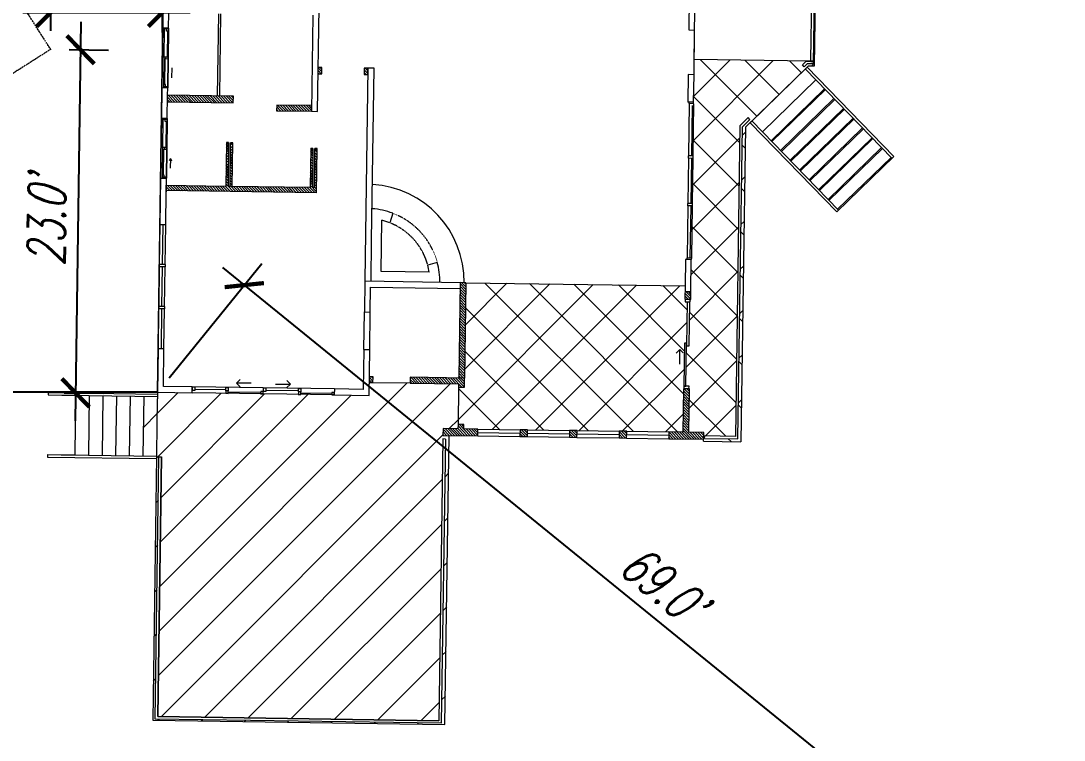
# Model space of a CAD drawing. Extents: x -13328 to 38686, y -130 to 7853.
# Drawn here: x -7984 to -7144, y 2929 to 3508 of the extents above; entities that cross this region are included whole.
import ezdxf

# ---------------------------------------------------------------- set-up
doc = ezdxf.new("R2010")
doc.units = 0
doc.header["$LTSCALE"] = 1.5
doc.header["$MEASUREMENT"] = 0
doc.linetypes.add('HIDDEN2', pattern=[0.1875, 0.125, -0.0625])
doc.linetypes.add('PHANTOM2', pattern=[1.25, 0.625, -0.125, 0.125, -0.125, 0.125, -0.125])
doc.layers.get('0').update_dxf_attribs({"color": 8})
doc.layers.get('DEFPOINTS').update_dxf_attribs({"color": 11})
for name, color, linetype in [('A-Deck-Edge', 2, 'Continuous'), ('A-Deck-Guardrail', 1, 'Continuous'), ('A-FLOR', 1, 'Continuous'), ('A-Stair', 1, 'Continuous'), ('A-WALL-ext-exs', 2, 'Continuous'), ('A-Wall-Int', 3, 'Continuous'), ('A-wall-int-exs', 41, 'Continuous'), ('A-Window', 74, 'Continuous'), ('A-Window-exs', 43, 'Continuous'), ('C-SS', 140, 'PHANTOM2'), ('Hatch-walls', 8, 'Continuous'), ('Layer1', 1, 'Continuous')]:
    doc.layers.add(name, color=color, linetype=linetype)
doc.layers.add('A-Wall-ext', color=6, linetype='Continuous', lineweight=18)
doc.styles.add('ROMANS', font='ROMANS.shx', dxfattribs={"width": 0.7, "oblique": 15})
doc.dimstyles.new('Dim240.0', dxfattribs={"dimscale": 240, "dimtxt": 0.125, "dimasz": 0.09375, "dimexe": 0.09375, "dimexo": 0.0625, "dimgap": 0.03125, "dimtad": 1, "dimdec": 1, "dimlfac": 0.083333, "dimzin": 0, "dimdsep": 46, "dimtxsty": 'ROMANS', "dimblk1": 'ARCHTICK', "dimblk2": 'ARCHTICK', "dimsah": 1, "dimcen": 0.09375, "dimdle": 0.09375, "dimclrd": 256, "dimclre": 256, "dimclrt": 3, "dimadec": 4, "dimazin": 0, "dimtfac": 1, "dimtdec": 1, "dimtmove": 0, "dimatfit": 3, "dimldrblk": 'ARCHTICK', "dimfxl": 1, "dimtolj": 1, "dimtzin": 0, "dimarcsym": 0})
pattern_1 = [(134.16842, (-7865.037, 3831.0003), (-1.075942, -1.0451548), [])]

# ---------------------------------------------------------------- blocks, each defined once
blk = doc.blocks.new('_ARCHTICK')
at = {"color": 0, "linetype": 'ByBlock', "const_width": 0.15}
blk.add_lwpolyline([(-0.5, -0.5), (0.5, 0.5)], dxfattribs=at)
blk = doc.blocks.new('*D137')
at = {"layer": 'DEFPOINTS', "color": 0, "transparency": 16777216}
for p in [(-7960.07, 3485.06), (-7964.08, 3208.96), (-7939.98, 3208.61)]:
    blk.add_point(p, dxfattribs=at)
at = {"layer": 'Layer1', "lineweight": -2, "transparency": 16777216}
for p, q in [((-7935.65, 3507.21), (-7940.31, 3186.11)), ((-7945.07, 3484.84), (-7913.48, 3484.38)), ((-7949.08, 3208.74), (-7917.49, 3208.28))]:
    blk.add_line(p, q, dxfattribs=at)
at = {"layer": 'Layer1', "lineweight": -2, "transparency": 16777216, "xscale": 22.5, "yscale": 22.5, "zscale": 22.5}
for p, rotation in [((-7935.98, 3484.71), 89.16842300854665), ((-7939.98, 3208.61), 269.1684230085467)]:
    blk.add_blockref('_ARCHTICK', p, dxfattribs=dict(at, rotation=rotation))
at = {"layer": 'Layer1', "color": 3, "lineweight": 9, "transparency": 16777216, "insert": (-7963.33, 3347.02), "char_height": 30, "attachment_point": 5, "rotation": 89.16842, "style": 'ROMANS'}
blk.add_mtext("\\A1;23.0'", dxfattribs=at)
blk = doc.blocks.new('*D138')
at = {"layer": 'DEFPOINTS', "color": 0, "transparency": 16777216}
for p in [(-7870.08, 3514.78), (-7960.07, 3485.06), (-7870.08, 3483.75)]:
    blk.add_point(p, dxfattribs=at)
at = {"layer": 'Layer1', "lineweight": -2, "transparency": 16777216}
for p, q in [((-7960.07, 3500.06), (-7960.07, 3537.28)), ((-7870.08, 3498.75), (-7870.08, 3537.28)), ((-7982.57, 3514.78), (-7847.58, 3514.78))]:
    blk.add_line(p, q, dxfattribs=at)
at = {"layer": 'Layer1', "lineweight": -2, "transparency": 16777216, "xscale": 22.5, "yscale": 22.5, "zscale": 22.5, "rotation": 180}
blk.add_blockref('_ARCHTICK', (-7960.07, 3514.78), dxfattribs=at)
at = {"layer": 'Layer1', "lineweight": -2, "transparency": 16777216, "xscale": 22.5, "yscale": 22.5, "zscale": 22.5}
blk.add_blockref('_ARCHTICK', (-7870.08, 3514.78), dxfattribs=at)
at = {"layer": 'Layer1', "color": 3, "lineweight": 9, "transparency": 16777216, "insert": (-7915.07, 3540.14), "char_height": 30, "attachment_point": 5, "style": 'ROMANS'}
blk.add_mtext("\\A1;7.5'", dxfattribs=at)
blk = doc.blocks.new('*D139')
at = {"layer": 'DEFPOINTS', "color": 0, "transparency": 16777216}
for p in [(-7874.06, 3209.06), (-7161.11, 2773.6), (-7231.11, 2687.34)]:
    blk.add_point(p, dxfattribs=at)
at = {"layer": 'Layer1', "lineweight": -2, "transparency": 16777216}
for p, q in [((-7864.61, 3220.71), (-7789.9, 3312.79)), ((-7821.54, 3309.49), (-7143.64, 2759.42)), ((-7221.65, 2698.99), (-7146.94, 2791.07))]:
    blk.add_line(p, q, dxfattribs=at)
at = {"layer": 'Layer1', "lineweight": -2, "transparency": 16777216, "xscale": 22.5, "yscale": 22.5, "zscale": 22.5}
for p, rotation in [((-7804.07, 3295.31), 140.9430207804882), ((-7161.11, 2773.6), 320.9430207804882)]:
    blk.add_blockref('_ARCHTICK', p, dxfattribs=dict(at, rotation=rotation))
at = {"layer": 'Layer1', "color": 3, "transparency": 16777216, "insert": (-7466.62, 3054.15), "char_height": 30, "attachment_point": 5, "rotation": 320.94302, "style": 'ROMANS'}
blk.add_mtext("\\A1;69.0'", dxfattribs=at)

msp = doc.modelspace()

# ---------------------------------------------------------------- hatches: boundary and pattern name
at = {"layer": 'A-WALL-ext-exs', "lineweight": 9}
h = msp.add_hatch(dxfattribs=at)
h.set_pattern_fill('ANSI37', color=256, scale=200)
h.paths.add_polyline_path([(-7400.4194, 3422.3082), (-7349.7741, 3471.5044), (-7344.9506, 3471.4344), (-7344.8926, 3475.434), (-7345.7421, 3475.4463), (-7345.7717, 3473.4053), (-7348.7705, 3473.49), (-7350.5462, 3473.5158), (-7353.0825, 3471.052), (-7354.4761, 3472.4866), (-7351.3465, 3475.5266), (-7441.6328, 3476.8117), (-7441.8095, 3464.6358), (-7442.1298, 3442.5716), (-7442.1479, 3441.3218), (-7442.7575, 3399.3262), (-7442.7865, 3397.3264), (-7443.3126, 3361.0802), (-7443.3416, 3359.0804), (-7443.9512, 3317.0848), (-7443.9693, 3315.835), (-7444.3468, 3289.8294), (-7444.4337, 3283.8384), (-7444.8087, 3283.8438), (-7444.8377, 3281.844), (-7445.2439, 3281.8499), (-7445.7577, 3246.4552), (-7447.8075, 3246.485), (-7448.2797, 3213.9493), (-7445.8237, 3213.9137), (-7445.8536, 3211.8514), (-7445.4787, 3211.8459), (-7445.9847, 3176.9811), (-7433.986, 3176.807), (-7434.0658, 3171.3075), (-7434.0895, 3169.6762), (-7404.0927, 3169.2408)])
h.paths.add_polyline_path([(-7404.8259, 3423.6043), (-7398.1135, 3430.1247), (-7396.72, 3428.6901), (-7402.8376, 3422.7475), (-7406.52, 3171.5376), (-7433.2252, 3171.9267), (-7433.1961, 3173.9264), (-7408.4551, 3173.5659)], flags=16)
h = msp.add_hatch(dxfattribs=at)
h.set_pattern_fill('ANSI37', color=256, scale=200)
h.paths.add_polyline_path([(-7449.5283, 3248.5101), (-7447.7784, 3248.4847), (-7447.2937, 3281.8797), (-7448.8373, 3281.9021), (-7448.8083, 3283.9018), (-7449.1832, 3283.9073), (-7449.0265, 3294.7045), (-7625.5086, 3297.2177), (-7626.6225, 3220.4758), (-7626.7277, 3213.2266), (-7631.4772, 3213.2955), (-7631.9126, 3183.2987), (-7627.1631, 3183.2298), (-7627.2157, 3179.6116), (-7615.9814, 3179.4486), (-7581.985, 3178.9551), (-7575.9856, 3178.8681), (-7541.9892, 3178.3746), (-7535.9898, 3178.2875), (-7501.9934, 3177.7941), (-7495.994, 3177.707), (-7461.9976, 3177.2135), (-7450.7342, 3177.0501), (-7450.2273, 3211.9774), (-7450.0533, 3211.9748), (-7450.0242, 3213.9746), (-7450.0233, 3214.0379), (-7450.0286, 3214.038)])
h = msp.add_hatch(dxfattribs=at)
h.set_pattern_fill('ANSI31', color=256, scale=200)
h.paths.add_polyline_path([(-7642.4263, 2941.6679), (-7639.0499, 3174.2828), (-7644.0437, 3174.3553), (-7643.9639, 3179.8547), (-7631.9652, 3179.6806), (-7631.9126, 3183.2987), (-7631.4778, 3213.2572), (-7631.441, 3215.7953), (-7670.4368, 3216.3613), (-7700.4301, 3217.0467), (-7700.4337, 3216.7967), (-7703.4334, 3216.8402), (-7703.5822, 3206.5834), (-7731.5793, 3206.9898), (-7731.6948, 3206.9893), (-7731.6954, 3206.9511), (-7733.6952, 3206.9801), (-7758.5769, 3207.3502), (-7758.577, 3207.3413), (-7760.5768, 3207.3703), (-7788.9244, 3207.7951), (-7788.9246, 3207.7818), (-7790.9244, 3207.8108), (-7817.0706, 3208.2094), (-7817.0709, 3208.1903), (-7819.0707, 3208.2193), (-7846.0672, 3208.6516), (-7874.0643, 3209.0579), (-7874.1138, 3205.6491), (-7874.0492, 3203.6479), (-7874.0202, 3205.6477), (-7885.0191, 3205.8073), (-7885.7157, 3157.8124), (-7874.8104, 3157.6541), (-7877.8958, 2945.0857)])
h.paths.add_polyline_path([(-7644.0854, 3171.463), (-7642.0915, 3171.434), (-7645.4114, 2942.7114), (-7875.8815, 2946.0566), (-7872.8186, 3157.0755), (-7870.8188, 3157.0465), (-7873.8527, 2948.0274), (-7647.3822, 2944.7405)], flags=16)
h.paths.add_polyline_path([(-7874.7169, 3157.6528), (-7874.6878, 3159.6525), (-7874.1428, 3203.6493), (-7874.7814, 3159.6539)], flags=16)
at = {"layer": 'Hatch-walls', "lineweight": 9}
h = msp.add_hatch(dxfattribs=at)
h.set_pattern_fill('ANSI31', color=256, scale=12, angle=89.168423)
h.set_pattern_definition(pattern_1)
h.paths.add_polyline_path([(-7744.5068, 3470.463), (-7744.5794, 3465.4636), (-7741.5797, 3465.42), (-7741.5071, 3470.4195)])
h = msp.add_hatch(dxfattribs=at)
h.set_pattern_fill('ANSI31', color=256, scale=12, angle=89.168423)
h.set_pattern_definition(pattern_1)
h.paths.add_polyline_path([(-7707.5833, 3464.9266), (-7704.5836, 3464.883), (-7704.511, 3469.8825), (-7707.5107, 3469.9261)])
h = msp.add_hatch(dxfattribs=at)
h.set_pattern_fill('ANSI31', color=256, scale=12, angle=89.168423)
h.set_pattern_definition(pattern_1)
h.paths.add_polyline_path([(-7865.8424, 3448.2217), (-7865.9222, 3442.7223), (-7824.9178, 3442.1271), (-7812.9278, 3441.953), (-7812.8879, 3444.7028), (-7812.848, 3447.4525)])
h = msp.add_hatch(dxfattribs=at)
h.set_pattern_fill('ANSI31', color=256, scale=12, angle=89.168423)
h.set_pattern_definition([(134.16842, (-7865.5482, 3795.7741), (-1.075942, -1.045155), [])])
h.paths.add_polyline_path([(-7777.9502, 3440.1554), (-7778.0155, 3435.6559), (-7750.0184, 3435.2495), (-7749.9531, 3439.7491), (-7755.4526, 3439.8289), (-7755.4922, 3437.0953), (-7771.4906, 3437.3275), (-7771.4509, 3440.0611)])
h.paths.add_polyline_path([(-7771.4509, 3440.0611), (-7771.4906, 3437.3275), (-7755.4922, 3437.0953), (-7755.4526, 3439.8289)], flags=17)
h = msp.add_hatch(dxfattribs=at)
h.set_pattern_fill('ANSI31', color=256, scale=12, angle=89.168423)
h.set_pattern_definition(pattern_1)
h.paths.add_polyline_path([(-7866.8983, 3375.4715), (-7866.9564, 3371.4719), (-7745.9691, 3369.7158), (-7745.4544, 3405.1801), (-7747.1417, 3405.2046), (-7747.5916, 3374.2079), (-7749.2164, 3374.2315), (-7748.7665, 3405.2282), (-7750.4538, 3405.2527), (-7750.9106, 3373.7879), (-7813.9039, 3374.7023), (-7813.3928, 3409.9166), (-7815.0801, 3409.9411), (-7815.5898, 3374.8227), (-7817.2147, 3374.8463), (-7816.7049, 3409.9647), (-7818.3923, 3409.9892), (-7818.9034, 3374.7748)])
h = msp.add_hatch(dxfattribs=at)
h.set_pattern_fill('ANSI31', color=256, scale=12, angle=89.168423)
h.set_pattern_definition([(134.16842, (-7933.2008, 3820.2065), (-1.075942, -1.045155), [])])
h.paths.add_polyline_path([(-7816.7049, 3409.9647), (-7818.3923, 3409.9892), (-7818.4146, 3408.4517), (-7816.7273, 3408.4272)])
h.paths.add_polyline_path([(-7813.3928, 3409.9166), (-7815.0801, 3409.9411), (-7815.1024, 3408.4036), (-7813.4151, 3408.3791)])
h = msp.add_hatch(dxfattribs=at)
h.set_pattern_fill('ANSI31', color=256, scale=12, angle=89.168423)
h.set_pattern_definition([(134.16842, (-7865.2624, 3815.47), (-1.075942, -1.045155), [])])
h.paths.add_polyline_path([(-7748.7665, 3405.2282), (-7750.4538, 3405.2527), (-7750.4762, 3403.7152), (-7748.7888, 3403.6907)])
h.paths.add_polyline_path([(-7745.4544, 3405.1801), (-7747.1417, 3405.2046), (-7747.164, 3403.6671), (-7745.4767, 3403.6426)])
h = msp.add_hatch(dxfattribs=at)
h.set_pattern_fill('ANSI31', color=256, scale=12, angle=89.168423)
h.set_pattern_definition(pattern_1)
h.paths.add_polyline_path([(-7630.2581, 3297.2867), (-7631.372, 3220.5448), (-7626.6225, 3220.4758), (-7625.5086, 3297.2177)])
h = msp.add_hatch(dxfattribs=at)
h.set_pattern_fill('ANSI31', color=256, scale=12, angle=89.168423)
h.set_pattern_definition(pattern_1)
h.paths.add_polyline_path([(-7444.4337, 3283.8384), (-7444.3468, 3289.8294), (-7449.0963, 3289.8983), (-7449.1832, 3283.9073)])
h = msp.add_hatch(dxfattribs=at)
h.set_pattern_fill('ANSI31', color=256, scale=12, angle=89.168423)
h.set_pattern_definition(pattern_1)
h.paths.add_polyline_path([(-7703.3644, 3221.5897), (-7703.4334, 3216.8402), (-7700.4337, 3216.7967), (-7700.3647, 3221.5462)])
h = msp.add_hatch(dxfattribs=at)
h.set_pattern_fill('ANSI31', color=256, scale=12, angle=89.168423)
h.set_pattern_definition(pattern_1)
h.paths.add_polyline_path([(-7670.3679, 3221.1108), (-7670.4368, 3216.3613), (-7631.441, 3215.7953), (-7631.4772, 3213.2955), (-7626.7277, 3213.2266), (-7626.6225, 3220.4758)])
h = msp.add_hatch(dxfattribs=at)
h.set_pattern_fill('ANSI31', color=256, scale=12, angle=89.168423)
h.set_pattern_definition(pattern_1)
h.paths.add_polyline_path([(-7461.9976, 3177.2135), (-7462.0774, 3171.7141), (-7434.0658, 3171.3075), (-7433.986, 3176.807), (-7445.9847, 3176.9811), (-7445.4787, 3211.8459), (-7450.2282, 3211.9149), (-7450.7342, 3177.0501)])
h = msp.add_hatch(dxfattribs=at)
h.set_pattern_fill('ANSI31', color=256, scale=12, angle=89.168423)
h.set_pattern_definition(pattern_1)
h.paths.add_polyline_path([(-7643.9639, 3179.8547), (-7644.0437, 3174.3553), (-7616.0612, 3173.9492), (-7615.9814, 3179.4486), (-7627.2157, 3179.6116), (-7627.1631, 3183.2298), (-7631.9126, 3183.2987), (-7631.9652, 3179.6806)])
h = msp.add_hatch(dxfattribs=at)
h.set_pattern_fill('ANSI31', color=256, scale=12, angle=89.168423)
h.set_pattern_definition(pattern_1)
h.paths.add_polyline_path([(-7581.985, 3178.9551), (-7582.0648, 3173.4557), (-7576.0654, 3173.3686), (-7575.9856, 3178.8681)])
h = msp.add_hatch(dxfattribs=at)
h.set_pattern_fill('ANSI31', color=256, scale=12, angle=89.168423)
h.set_pattern_definition(pattern_1)
h.paths.add_polyline_path([(-7541.9892, 3178.3746), (-7542.069, 3172.8752), (-7536.0696, 3172.7881), (-7535.9898, 3178.2875)])
h = msp.add_hatch(dxfattribs=at)
h.set_pattern_fill('ANSI31', color=256, scale=12, angle=89.168423)
h.set_pattern_definition(pattern_1)
h.paths.add_polyline_path([(-7501.9934, 3177.7941), (-7502.0732, 3172.2947), (-7496.0738, 3172.2076), (-7495.994, 3177.707)])

# ---------------------------------------------------------------- linework, layer by layer
at = {"layer": 'A-Deck-Edge', "lineweight": 9}
for p, q in [((-7343.9141, 3542.8483), (-7344.9506, 3471.4344)), ((-7349.7741, 3471.5044), (-7400.4194, 3422.3082)), ((-7344.9506, 3471.4344), (-7349.7741, 3471.5044)), ((-7400.4194, 3422.3082), (-7404.0927, 3169.2408)), ((-7874.1428, 3203.6493), (-7874.7814, 3159.6539)), ((-7874.0643, 3209.0579), (-7874.1138, 3205.6491)), ((-7874.0643, 3209.0579), (-7874.0643, 3209.0579)), ((-7642.4263, 2941.6679), (-7639.0499, 3174.2828)), ((-7434.0895, 3169.6762), (-7434.0658, 3171.3075)), ((-7434.0895, 3169.6762), (-7404.0927, 3169.2408)), ((-7874.8104, 3157.6541), (-7877.8958, 2945.0857)), ((-7877.8958, 2945.0857), (-7642.4263, 2941.6679))]:
    msp.add_line(p, q, dxfattribs=at)
at = {"layer": 'A-Deck-Guardrail', "lineweight": 9}
for p, q in [((-7347.7297, 3476.3196), (-7346.7898, 3541.0733)), ((-7344.79, 3541.0443), (-7345.7717, 3473.4053)), ((-7354.4761, 3472.4866), (-7351.3455, 3475.5276)), ((-7353.0825, 3471.052), (-7354.4761, 3472.4866)), ((-7350.5462, 3473.5158), (-7353.0825, 3471.052)), ((-7351.3455, 3475.5276), (-7347.7511, 3475.4755)), ((-7348.7705, 3473.49), (-7350.5462, 3473.5158)), ((-7345.7717, 3473.4053), (-7348.7705, 3473.49)), ((-7347.7511, 3475.4755), (-7347.7297, 3476.3196)), ((-7282.3613, 3397.4068), (-7352.1226, 3469.2231)), ((-7280.9268, 3398.8004), (-7350.688, 3470.6166)), ((-7386.7148, 3418.7226), (-7343.6771, 3460.5287)), ((-7379.7471, 3411.5496), (-7336.7094, 3453.3558)), ((-7379.0503, 3410.8323), (-7336.0126, 3452.6385)), ((-7372.0826, 3403.6594), (-7329.0449, 3445.4656)), ((-7371.3858, 3402.9421), (-7328.3482, 3444.7483)), ((-7364.4181, 3395.7691), (-7321.3805, 3437.5753)), ((-7398.1135, 3430.1247), (-7404.8259, 3423.6043)), ((-7396.72, 3428.6901), (-7398.1135, 3430.1247)), ((-7363.7214, 3395.0518), (-7320.6837, 3436.858)), ((-7356.7537, 3387.8789), (-7313.716, 3429.6851)), ((-7404.8259, 3423.6043), (-7408.4551, 3173.5659)), ((-7406.52, 3171.5376), (-7402.8376, 3422.7475)), ((-7402.8376, 3422.7475), (-7396.72, 3428.6901)), ((-7326.8336, 3354.2071), (-7396.5949, 3426.0233)), ((-7325.399, 3355.6006), (-7395.1603, 3427.4169)), ((-7356.0569, 3387.1616), (-7313.0192, 3428.9678)), ((-7349.0892, 3379.9886), (-7306.0515, 3421.7948)), ((-7348.3924, 3379.2713), (-7305.3547, 3421.0775)), ((-7341.4247, 3372.0984), (-7298.387, 3413.9046)), ((-7340.728, 3371.3811), (-7297.6903, 3413.1873)), ((-7333.7603, 3364.2082), (-7290.7226, 3406.0143)), ((-7333.0635, 3363.4909), (-7290.0258, 3405.2971)), ((-7326.8336, 3354.2071), (-7280.9268, 3398.8004)), ((-7326.0958, 3356.3179), (-7283.0581, 3398.1241)), ((-7495.994, 3177.707), (-7461.9976, 3177.2135)), ((-7644.0854, 3171.463), (-7647.3822, 2944.7402)), ((-7642.0915, 3171.434), (-7645.4114, 2942.7114)), ((-7642.0915, 3171.434), (-7644.0854, 3171.463)), ((-7496.0738, 3172.2076), (-7462.0774, 3171.7141)), ((-7433.2252, 3171.9267), (-7433.1961, 3173.9279)), ((-7433.2252, 3171.9267), (-7406.52, 3171.5376)), ((-7408.4552, 3173.5659), (-7433.1961, 3173.9264)), ((-7875.8815, 2946.0566), (-7872.8186, 3157.0755)), ((-7875.8815, 2946.0566), (-7872.8186, 3157.0755)), ((-7870.8188, 3157.0465), (-7873.8527, 2948.0274)), ((-7873.8527, 2948.0274), (-7870.8188, 3157.0465)), ((-7872.8186, 3157.0755), (-7870.8188, 3157.0465)), ((-7645.4114, 2942.7114), (-7875.8815, 2946.0566)), ((-7645.4114, 2942.7114), (-7875.8815, 2946.0566)), ((-7873.8527, 2948.0274), (-7647.3822, 2944.7405)), ((-7647.3822, 2944.7405), (-7873.8527, 2948.0274))]:
    msp.add_line(p, q, dxfattribs=at)
at = {"layer": 'A-Deck-Guardrail', "color": 10, "lineweight": 9}
msp.add_line((-7872.8186, 3157.0755), (-7870.8188, 3157.0465), dxfattribs=at)
at = {"layer": 'A-FLOR', "lineweight": 9}
for p, q in [((-7441.7224, 3470.6352), (-7441.287, 3500.632)), ((-7872.1079, 3343.8465), (-7872.576, 3311.5937)), ((-7867.8265, 3311.5248), (-7867.3584, 3343.7775)), ((-7872.5977, 3310.1), (-7873.0666, 3277.7945)), ((-7868.3171, 3277.7256), (-7867.8482, 3310.0311)), ((-7873.0883, 3276.3008), (-7873.5527, 3244.3042)), ((-7868.8032, 3244.2353), (-7868.3388, 3276.2319)), ((-7731.5104, 3211.7393), (-7845.9983, 3213.4011)), ((-7700.4301, 3217.0467), (-7670.4332, 3216.6113)), ((-7631.4778, 3213.2572), (-7631.9132, 3183.2603)), ((-7731.5793, 3206.9898), (-7846.0672, 3208.6516)), ((-7615.9814, 3179.4486), (-7581.985, 3178.9551)), ((-7575.9856, 3178.8681), (-7541.9892, 3178.3746)), ((-7535.9898, 3178.2875), (-7501.9934, 3177.7941)), ((-7616.0612, 3173.9492), (-7582.0648, 3173.4557)), ((-7576.0654, 3173.3686), (-7542.069, 3172.8752)), ((-7536.0696, 3172.7881), (-7502.0732, 3172.2947))]:
    msp.add_line(p, q, dxfattribs=at)
at = {"layer": 'A-Stair', "lineweight": 9, "ltscale": 0.33}
msp.add_line((-7396.5949, 3426.0233), (-7350.688, 3470.6166), dxfattribs=at)
at = {"layer": 'A-Stair', "lineweight": 9}
for p, q in [((-7961.9819, 3208.9247), (-7962.0109, 3206.9249)), ((-7962.0109, 3206.9249), (-7951.0121, 3206.7652)), ((-7961.9819, 3208.9247), (-7874.0847, 3207.6488)), ((-7951.0121, 3206.7652), (-7940.0133, 3206.6056)), ((-7940.0133, 3206.6056), (-7940.7099, 3158.6106)), ((-7940.0133, 3206.6056), (-7929.0144, 3206.4459)), ((-7929.0144, 3206.4459), (-7929.7111, 3158.451)), ((-7929.0144, 3206.4459), (-7874.1138, 3205.6491)), ((-7918.0156, 3206.2863), (-7918.7122, 3158.2913)), ((-7907.0167, 3206.1266), (-7907.7134, 3158.1317)), ((-7896.0179, 3205.967), (-7896.7145, 3157.972)), ((-7885.0191, 3205.8073), (-7885.7157, 3157.8124)), ((-7874.0202, 3205.6477), (-7874.0492, 3203.6479)), ((-7874.0202, 3205.6477), (-7874.0492, 3203.6479)), ((-7962.7076, 3158.9299), (-7962.7366, 3156.9301)), ((-7962.7366, 3156.9301), (-7874.8394, 3155.6543)), ((-7962.7076, 3158.9299), (-7951.7087, 3158.7703)), ((-7951.7087, 3158.7703), (-7940.7099, 3158.6106)), ((-7940.7099, 3158.6106), (-7929.7111, 3158.451)), ((-7929.7111, 3158.451), (-7874.8104, 3157.6541)), ((-7874.6878, 3159.6525), (-7874.7169, 3157.6528)), ((-7874.6878, 3159.6525), (-7874.7169, 3157.6528))]:
    msp.add_line(p, q, dxfattribs=at)
at = {"layer": 'A-Wall-ext', "lineweight": 9}
for p, q in [((-7865.0593, 3502.1726), (-7869.8088, 3502.2415)), ((-7870.5054, 3454.2465), (-7865.7559, 3454.1776)), ((-7866.1161, 3429.3618), (-7870.8656, 3429.4308)), ((-7871.5623, 3381.4358), (-7866.8128, 3381.3669)), ((-7867.3584, 3343.7775), (-7872.1079, 3343.8465)), ((-7449.0265, 3294.7045), (-7449.1832, 3283.9073)), ((-7444.4337, 3283.8384), (-7444.3468, 3289.8294)), ((-7449.1832, 3283.9073), (-7444.4337, 3283.8384)), ((-7873.5527, 3244.3042), (-7868.8032, 3244.2353)), ((-7703.3644, 3221.5897), (-7703.4334, 3216.8402)), ((-7700.3647, 3221.5462), (-7703.3644, 3221.5897)), ((-7700.4337, 3216.7967), (-7700.3647, 3221.5462)), ((-7670.3679, 3221.1108), (-7670.4368, 3216.3613)), ((-7626.6225, 3220.4758), (-7670.3679, 3221.1108)), ((-7626.7277, 3213.2266), (-7626.6225, 3220.4758)), ((-7846.0672, 3208.6516), (-7845.9983, 3213.4011)), ((-7731.5104, 3211.7393), (-7731.5793, 3206.9898)), ((-7703.4334, 3216.8402), (-7700.4337, 3216.7967)), ((-7670.4368, 3216.3613), (-7631.441, 3215.7953)), ((-7631.441, 3215.7953), (-7631.4772, 3213.2955)), ((-7631.4772, 3213.2955), (-7626.7277, 3213.2266)), ((-7450.2282, 3211.9149), (-7450.7342, 3177.0501)), ((-7445.4787, 3211.8459), (-7450.2282, 3211.9149)), ((-7445.9847, 3176.9811), (-7445.4787, 3211.8459)), ((-7643.9639, 3179.8547), (-7644.0437, 3174.3553)), ((-7631.9652, 3179.6806), (-7643.9639, 3179.8547)), ((-7631.9126, 3183.2987), (-7631.9652, 3179.6806)), ((-7627.1631, 3183.2298), (-7631.9126, 3183.2987)), ((-7627.2157, 3179.6116), (-7627.1631, 3183.2298)), ((-7615.9814, 3179.4486), (-7627.2157, 3179.6116)), ((-7616.0612, 3173.9492), (-7615.9814, 3179.4486)), ((-7461.9976, 3177.2135), (-7462.0774, 3171.7141)), ((-7450.7342, 3177.0501), (-7461.9976, 3177.2135)), ((-7433.986, 3176.807), (-7445.9847, 3176.9811)), ((-7644.0437, 3174.3553), (-7616.0612, 3173.9492)), ((-7462.0774, 3171.7141), (-7434.0658, 3171.3075)), ((-7434.0658, 3171.3075), (-7433.986, 3176.807))]:
    msp.add_line(p, q, dxfattribs=at)
for points in [[(-7576.0654, 3173.3686), (-7575.9856, 3178.8681), (-7581.985, 3178.9551), (-7582.0648, 3173.4557)], [(-7536.0696, 3172.7881), (-7535.9898, 3178.2875), (-7541.9892, 3178.3746), (-7542.069, 3172.8752)], [(-7496.0738, 3172.2076), (-7495.994, 3177.707), (-7501.9934, 3177.7941), (-7502.0732, 3172.2947)]]:
    msp.add_lwpolyline(points, close=True, dxfattribs=at)
at = {"layer": 'A-WALL-ext-exs', "lineweight": 9}
for p, q in [((-7444.7829, 3587.0669), (-7446.0365, 3500.701)), ((-7868.938, 3562.2352), (-7869.8088, 3502.2415)), ((-7865.0593, 3502.1726), (-7864.1885, 3562.1662)), ((-7441.287, 3500.632), (-7440.6539, 3544.2524)), ((-7446.0365, 3500.701), (-7441.287, 3500.632)), ((-7347.7511, 3475.4755), (-7441.6328, 3476.8117)), ((-7446.559, 3464.7048), (-7446.8793, 3442.6406)), ((-7441.8095, 3464.6358), (-7446.559, 3464.7048)), ((-7442.1298, 3442.5716), (-7441.8095, 3464.6358)), ((-7870.5054, 3454.2465), (-7870.8656, 3429.4308)), ((-7866.1161, 3429.3618), (-7865.8424, 3448.2217)), ((-7865.8424, 3448.2217), (-7865.7559, 3454.1776)), ((-7442.1298, 3442.5716), (-7446.8793, 3442.6406)), ((-7871.5623, 3381.4358), (-7872.1079, 3343.8465)), ((-7866.9709, 3370.472), (-7866.8128, 3381.3669)), ((-7867.3584, 3343.7775), (-7866.9709, 3370.472)), ((-7448.7188, 3315.9039), (-7449.0265, 3294.7045)), ((-7443.9693, 3315.835), (-7448.7188, 3315.9039)), ((-7444.3468, 3289.8294), (-7443.9693, 3315.835)), ((-7706.9928, 3298.9005), (-7707.3581, 3273.7325)), ((-7629.5609, 3297.2766), (-7707, 3298.4006)), ((-7625.5086, 3297.2177), (-7449.0265, 3294.7045)), ((-7702.6086, 3273.6636), (-7702.3195, 3293.5821)), ((-7702.3195, 3293.5821), (-7630.3271, 3292.5372)), ((-7444.3468, 3289.8294), (-7449.0963, 3289.8983)), ((-7707.7955, 3243.5998), (-7707.3581, 3273.7325)), ((-7707.3581, 3273.7325), (-7702.6086, 3273.6636)), ((-7703.046, 3243.5309), (-7702.6086, 3273.6636)), ((-7873.5527, 3244.3042), (-7874.0643, 3209.0579)), ((-7869.2459, 3213.7385), (-7868.8032, 3244.2353)), ((-7707.7955, 3243.5998), (-7708.2628, 3211.4019)), ((-7707.7955, 3243.5998), (-7703.046, 3243.5309)), ((-7703.5822, 3206.5834), (-7703.046, 3243.5309)), ((-7845.9983, 3213.4011), (-7869.2459, 3213.7385)), ((-7708.2628, 3211.4019), (-7731.5104, 3211.7393)), ((-7874.0643, 3209.0579), (-7846.0672, 3208.6516)), ((-7731.5793, 3206.9898), (-7703.5822, 3206.5834))]:
    msp.add_line(p, q, dxfattribs=at)
at = {"layer": 'A-WALL-ext-exs', "color": 30, "lineweight": 9}
msp.add_line((-7441.8095, 3464.6358), (-7441.287, 3500.632), dxfattribs=at)
at = {"layer": 'A-Wall-Int', "lineweight": 9}
for p, q in [((-7744.5794, 3465.4636), (-7741.5797, 3465.42)), ((-7741.5071, 3470.4195), (-7744.5068, 3470.463)), ((-7741.5797, 3465.42), (-7741.5071, 3470.4195)), ((-7707.5107, 3469.9261), (-7707.5833, 3464.9266)), ((-7707.5833, 3464.9266), (-7704.5836, 3464.883)), ((-7699.5115, 3469.8099), (-7707.5107, 3469.9261)), ((-7704.5836, 3464.883), (-7704.511, 3469.8825)), ((-7865.9222, 3442.7223), (-7865.8424, 3448.2217)), ((-7812.848, 3447.4525), (-7865.8424, 3448.2217)), ((-7812.9278, 3441.953), (-7812.848, 3447.4525)), ((-7865.9222, 3442.7223), (-7812.9278, 3441.953)), ((-7777.9502, 3440.1554), (-7778.0155, 3435.6559)), ((-7749.9531, 3439.7491), (-7777.9502, 3440.1554)), ((-7778.0155, 3435.6559), (-7750.0184, 3435.2495)), ((-7750.0184, 3435.2495), (-7745.019, 3435.177)), ((-7818.3923, 3409.9892), (-7818.9034, 3374.7748)), ((-7816.7049, 3409.9647), (-7818.3923, 3409.9892)), ((-7818.3923, 3409.9892), (-7816.7049, 3409.9647)), ((-7816.7049, 3409.9647), (-7817.2147, 3374.8463)), ((-7815.5898, 3374.8227), (-7815.0801, 3409.9411)), ((-7813.3928, 3409.9166), (-7815.0801, 3409.9411)), ((-7813.9039, 3374.7023), (-7813.3928, 3409.9166)), ((-7750.4538, 3405.2527), (-7750.9106, 3373.7879)), ((-7748.7665, 3405.2282), (-7750.4538, 3405.2527)), ((-7750.4538, 3405.2527), (-7748.7665, 3405.2282)), ((-7748.7665, 3405.2282), (-7749.2164, 3374.2315)), ((-7747.5916, 3374.2079), (-7747.1417, 3405.2046)), ((-7745.4544, 3405.1801), (-7747.1417, 3405.2046)), ((-7745.9691, 3369.7158), (-7745.4544, 3405.1801)), ((-7866.8983, 3375.4715), (-7866.9709, 3370.472)), ((-7745.9691, 3369.7158), (-7866.9564, 3371.4719)), ((-7818.9034, 3374.7748), (-7866.8983, 3375.4715)), ((-7817.2147, 3374.8463), (-7815.5898, 3374.8227)), ((-7750.9106, 3373.7879), (-7813.9039, 3374.7023)), ((-7749.2164, 3374.2315), (-7747.5916, 3374.2079)), ((-7630.2581, 3297.2867), (-7631.372, 3220.5448)), ((-7625.5086, 3297.2177), (-7630.2581, 3297.2867)), ((-7625.5086, 3297.2177), (-7626.6225, 3220.4758))]:
    msp.add_line(p, q, dxfattribs=at)
at = {"layer": 'A-wall-int-exs', "lineweight": 9}
for p, q in [((-7745.019, 3435.177), (-7743.8054, 3518.7874)), ((-7748.8967, 3512.5312), (-7750.0184, 3435.2495)), ((-7704.511, 3469.8825), (-7706.9928, 3298.9005)), ((-7701.5189, 3331.5154), (-7699.5115, 3469.8099)), ((-7693.8853, 3306.2111), (-7693.2861, 3347.493)), ((-7684.444, 3353.1042), (-7686.8898, 3345.4735)), ((-7702.0006, 3298.328), (-7701.5189, 3331.5154)), ((-7648.5906, 3313.6178), (-7656.2823, 3311.4159)), ((-7655.0695, 3305.6477), (-7693.8853, 3306.2111))]:
    msp.add_line(p, q, dxfattribs=at)
for radius, start, end in [(78.3658, 359.3830253, 86.7072153), (58.8658, 69.1770295, 85.8911317), (50.8658, 68.6965191, 76.2574881), (50.8658, 8.5522248, 15.1953877), (58.8658, 359.3830253, 15.3013367)]:
    msp.add_arc((-7705.3697, 3298.0834), radius, start, end, dxfattribs=at)
at = {"layer": 'A-wall-int-exs', "linetype": 'HIDDEN2', "lineweight": 9}
for radius, start, end in [(50.8658, 16.112094, 68.0405569), (58.8658, 15.8794294, 68.748357)]:
    msp.add_arc((-7705.3697, 3298.0834), radius, start, end, dxfattribs=at)
at = {"layer": 'A-Window', "lineweight": 9}
for p, q in [((-7869.8088, 3502.2415), (-7870.5054, 3454.2465)), ((-7868.5698, 3501.4734), (-7868.8945, 3479.1008)), ((-7868.5589, 3502.2233), (-7868.5698, 3501.4734)), ((-7865.0702, 3501.4226), (-7868.5698, 3501.4734)), ((-7866.8454, 3499.6982), (-7866.82, 3501.448)), ((-7865.0956, 3499.6728), (-7866.8454, 3499.6982)), ((-7865.9705, 3499.6855), (-7866.2698, 3479.0627)), ((-7865.7559, 3454.1776), (-7865.0593, 3502.1726)), ((-7865.0956, 3499.6728), (-7865.3949, 3479.05)), ((-7865.0593, 3502.1726), (-7865.0956, 3499.6728)), ((-7868.9199, 3477.351), (-7869.2193, 3456.7281)), ((-7868.8945, 3479.1008), (-7868.9199, 3477.351)), ((-7865.4203, 3477.3002), (-7868.9199, 3477.351)), ((-7868.8945, 3479.1008), (-7865.3949, 3479.05)), ((-7868.045, 3477.3383), (-7868.3444, 3456.7154)), ((-7867.1701, 3477.3256), (-7867.1447, 3479.0754)), ((-7865.4203, 3477.3002), (-7865.745, 3454.9275)), ((-7865.3949, 3479.05), (-7865.4203, 3477.3002)), ((-7862.524, 3470.1324), (-7862.6401, 3462.1332)), ((-7869.2193, 3456.7281), (-7869.2556, 3454.2284)), ((-7865.745, 3454.9275), (-7869.2447, 3454.9783)), ((-7867.4695, 3456.7027), (-7869.2193, 3456.7281)), ((-7867.4949, 3454.9529), (-7867.4695, 3456.7027)), ((-7865.745, 3454.9275), (-7865.7559, 3454.1776)), ((-7870.8656, 3429.4308), (-7871.5623, 3381.4358)), ((-7869.6158, 3429.4126), (-7869.6266, 3428.6627)), ((-7866.8128, 3381.3669), (-7866.1161, 3429.3618)), ((-7866.1161, 3429.3618), (-7866.1524, 3426.8621)), ((-7869.6266, 3428.6627), (-7869.9514, 3406.29)), ((-7866.127, 3428.6119), (-7869.6266, 3428.6627)), ((-7867.9022, 3426.8875), (-7867.8768, 3428.6373)), ((-7866.1524, 3426.8621), (-7867.9022, 3426.8875)), ((-7867.0273, 3426.8748), (-7867.3267, 3406.252)), ((-7866.1524, 3426.8621), (-7866.4517, 3406.2393)), ((-7869.9768, 3404.5402), (-7870.2761, 3383.9174)), ((-7869.9514, 3406.29), (-7869.9768, 3404.5402)), ((-7866.4771, 3404.4894), (-7869.9768, 3404.5402)), ((-7869.9514, 3406.29), (-7866.4517, 3406.2393)), ((-7869.1019, 3404.5275), (-7869.4012, 3383.9047)), ((-7868.227, 3404.5148), (-7868.2016, 3406.2647)), ((-7866.4771, 3404.4894), (-7866.8019, 3382.1168)), ((-7866.4517, 3406.2393), (-7866.4771, 3404.4894)), ((-7863.5809, 3397.3216), (-7864.6098, 3395.3364)), ((-7863.5809, 3397.3216), (-7863.697, 3389.3225)), ((-7863.5809, 3397.3216), (-7862.61, 3395.3073)), ((-7870.2761, 3383.9174), (-7870.3124, 3381.4177)), ((-7866.8019, 3382.1168), (-7870.3015, 3382.1676)), ((-7868.5263, 3383.892), (-7870.2761, 3383.9174)), ((-7868.5517, 3382.1422), (-7868.5263, 3383.892)), ((-7866.8019, 3382.1168), (-7866.8128, 3381.3669)), ((-7872.5723, 3311.8498), (-7872.5977, 3310.1)), ((-7867.8228, 3311.7809), (-7867.8482, 3310.0311)), ((-7873.0629, 3278.0507), (-7873.0883, 3276.3008)), ((-7868.3134, 3277.9817), (-7868.3388, 3276.2319)), ((-7447.2942, 3281.8442), (-7447.8075, 3246.485)), ((-7447.2942, 3281.8442), (-7445.2444, 3281.8145)), ((-7445.7577, 3246.4552), (-7445.2444, 3281.8145)), ((-7449.5283, 3248.5101), (-7450.0286, 3214.038)), ((-7447.7784, 3248.4847), (-7449.5283, 3248.5101)), ((-7448.2788, 3214.0126), (-7447.7784, 3248.4847)), ((-7447.8075, 3246.485), (-7445.7577, 3246.4552)), ((-7456.2259, 3240.6003), (-7453.1827, 3243.5565)), ((-7453.3569, 3231.5577), (-7453.1827, 3243.5565)), ((-7450.2266, 3240.5133), (-7453.1827, 3243.5565)), ((-7807.4065, 3219.4466), (-7810.4497, 3216.4905)), ((-7807.4065, 3219.4466), (-7810.4497, 3216.4905)), ((-7845.8829, 3210.6087), (-7845.843, 3213.3584)), ((-7845.8829, 3210.6087), (-7845.843, 3213.3584)), ((-7843.8831, 3210.5797), (-7845.8829, 3210.6087)), ((-7843.8831, 3210.5797), (-7845.8829, 3210.6087)), ((-7845.843, 3213.3584), (-7843.8432, 3213.3294)), ((-7845.843, 3213.3584), (-7843.8432, 3213.3294)), ((-7843.8432, 3213.3294), (-7843.8831, 3210.5797)), ((-7843.8432, 3213.3294), (-7843.8831, 3210.5797)), ((-7843.8686, 3211.5796), (-7819.0271, 3211.219)), ((-7843.8686, 3211.5796), (-7819.0271, 3211.219)), ((-7819.0416, 3210.2191), (-7819.0017, 3212.9688)), ((-7819.0416, 3210.2191), (-7819.0017, 3212.9688)), ((-7819.0017, 3212.9688), (-7817.0019, 3212.9398)), ((-7819.0017, 3212.9688), (-7817.0019, 3212.9398)), ((-7817.0019, 3212.9398), (-7817.0419, 3210.1901)), ((-7817.0019, 3212.9398), (-7817.0419, 3210.1901)), ((-7807.4936, 3213.4473), (-7810.4497, 3216.4905)), ((-7798.451, 3216.3163), (-7810.4497, 3216.4905)), ((-7807.4936, 3213.4473), (-7810.4497, 3216.4905)), ((-7798.451, 3216.3163), (-7810.4497, 3216.4905)), ((-7788.6654, 3209.7782), (-7788.6254, 3212.5279)), ((-7788.6654, 3209.7782), (-7788.6254, 3212.5279)), ((-7788.6254, 3212.5279), (-7786.6257, 3212.4989)), ((-7788.6254, 3212.5279), (-7786.6257, 3212.4989)), ((-7786.6257, 3212.4989), (-7786.6656, 3209.7492)), ((-7786.6257, 3212.4989), (-7786.6656, 3209.7492)), ((-7786.6511, 3210.7491), (-7760.5333, 3210.37)), ((-7786.6511, 3210.7491), (-7760.5333, 3210.37)), ((-7778.9583, 3215.6728), (-7766.9595, 3215.4986)), ((-7778.9583, 3215.6728), (-7766.9595, 3215.4986)), ((-7770.0028, 3212.5425), (-7766.9595, 3215.4986)), ((-7770.0028, 3212.5425), (-7766.9595, 3215.4986)), ((-7769.9157, 3218.5418), (-7766.9595, 3215.4986)), ((-7769.9157, 3218.5418), (-7766.9595, 3215.4986)), ((-7760.5478, 3209.3701), (-7760.5079, 3212.1198)), ((-7760.5478, 3209.3701), (-7760.5079, 3212.1198)), ((-7760.5079, 3212.1198), (-7758.5081, 3212.0908)), ((-7760.5079, 3212.1198), (-7758.5081, 3212.0908)), ((-7758.5081, 3212.0908), (-7758.548, 3209.3411)), ((-7758.5081, 3212.0908), (-7758.548, 3209.3411)), ((-7450.0286, 3214.038), (-7448.2788, 3214.0126)), ((-7819.0416, 3210.2191), (-7819.0707, 3208.2193)), ((-7819.0416, 3210.2191), (-7819.0707, 3208.2193)), ((-7819.0707, 3208.2193), (-7817.0709, 3208.1903)), ((-7819.0707, 3208.2193), (-7817.0709, 3208.1903)), ((-7817.0419, 3210.1901), (-7819.0416, 3210.2191)), ((-7817.0419, 3210.1901), (-7819.0416, 3210.2191)), ((-7817.0419, 3210.1901), (-7819.0416, 3210.2191)), ((-7817.0419, 3210.1901), (-7819.0416, 3210.2191)), ((-7817.0419, 3210.1901), (-7819.0416, 3210.2191)), ((-7817.0419, 3210.1901), (-7819.0416, 3210.2191)), ((-7817.0709, 3208.1903), (-7817.0419, 3210.1901)), ((-7817.0709, 3208.1903), (-7817.0419, 3210.1901)), ((-7790.9099, 3208.8107), (-7817.0564, 3209.1902)), ((-7790.9099, 3208.8107), (-7817.0564, 3209.1902)), ((-7790.8954, 3209.8106), (-7790.9244, 3207.8108)), ((-7790.8954, 3209.8106), (-7790.9244, 3207.8108)), ((-7790.9244, 3207.8108), (-7788.9246, 3207.7818)), ((-7790.9244, 3207.8108), (-7788.9246, 3207.7818)), ((-7788.8956, 3209.7815), (-7790.8954, 3209.8106)), ((-7788.8956, 3209.7815), (-7790.8954, 3209.8106)), ((-7788.9246, 3207.7818), (-7788.8956, 3209.7815)), ((-7788.9246, 3207.7818), (-7788.8956, 3209.7815)), ((-7786.6656, 3209.7492), (-7788.6654, 3209.7782)), ((-7786.6656, 3209.7492), (-7788.6654, 3209.7782)), ((-7760.5478, 3209.3701), (-7760.5768, 3207.3703)), ((-7760.5478, 3209.3701), (-7760.5768, 3207.3703)), ((-7760.5768, 3207.3703), (-7758.577, 3207.3413)), ((-7760.5768, 3207.3703), (-7758.577, 3207.3413)), ((-7758.548, 3209.3411), (-7760.5478, 3209.3701)), ((-7758.548, 3209.3411), (-7760.5478, 3209.3701)), ((-7758.548, 3209.3411), (-7760.5478, 3209.3701)), ((-7758.548, 3209.3411), (-7760.5478, 3209.3701)), ((-7758.548, 3209.3411), (-7760.5478, 3209.3701)), ((-7758.548, 3209.3411), (-7760.5478, 3209.3701)), ((-7758.577, 3207.3413), (-7758.548, 3209.3411)), ((-7758.577, 3207.3413), (-7758.548, 3209.3411)), ((-7733.6806, 3207.98), (-7758.5625, 3208.3412)), ((-7733.6661, 3208.9799), (-7733.6952, 3206.9801)), ((-7733.6661, 3208.9799), (-7733.6952, 3206.9801)), ((-7733.6952, 3206.9801), (-7731.6954, 3206.9511)), ((-7733.6952, 3206.9801), (-7731.6954, 3206.9511)), ((-7731.6663, 3208.9509), (-7733.6661, 3208.9799)), ((-7731.6663, 3208.9509), (-7733.6661, 3208.9799)), ((-7731.6954, 3206.9511), (-7731.6663, 3208.9509)), ((-7731.6954, 3206.9511), (-7731.6663, 3208.9509)), ((-7616.0213, 3176.6989), (-7582.0249, 3176.2054)), ((-7575.8299, 3176.1155), (-7542.0291, 3175.6249)), ((-7536.0297, 3175.5378), (-7502.0333, 3175.0444)), ((-7496.0339, 3174.9573), (-7462.0375, 3174.4638))]:
    msp.add_line(p, q, dxfattribs=at)
at = {"layer": 'A-Window', "lineweight": 9, "ltscale": 0.3}
for p, q in [((-7869.7331, 3343.812), (-7870.1975, 3311.8154)), ((-7867.8228, 3311.7809), (-7872.5723, 3311.8498)), ((-7867.8482, 3310.0311), (-7872.5977, 3310.1)), ((-7870.2229, 3310.0656), (-7870.6881, 3278.0162)), ((-7868.3134, 3277.9817), (-7873.0629, 3278.0507)), ((-7868.3388, 3276.2319), (-7873.0883, 3276.3008)), ((-7870.7135, 3276.2664), (-7871.1779, 3244.2697))]:
    msp.add_line(p, q, dxfattribs=at)
at = {"layer": 'A-Window', "lineweight": 9}
for points in [[(-7444.8377, 3281.844), (-7444.8087, 3283.8438), (-7448.8083, 3283.9018), (-7448.8373, 3281.9021)], [(-7445.8527, 3211.9139), (-7445.8237, 3213.9137), (-7450.0242, 3213.9746), (-7450.0533, 3211.9748)]]:
    msp.add_lwpolyline(points, close=True, dxfattribs=at)
at = {"layer": 'A-Window-exs', "color": 8, "lineweight": 9}
for p, q in [((-7445.6475, 3441.3726), (-7446.2571, 3399.377)), ((-7442.1479, 3441.3218), (-7442.7575, 3399.3262)), ((-7446.2861, 3397.3772), (-7446.8122, 3361.131)), ((-7442.7865, 3397.3264), (-7443.3126, 3361.0802)), ((-7446.8412, 3359.1312), (-7447.4508, 3317.1356)), ((-7443.3416, 3359.0804), (-7443.9512, 3317.0848))]:
    msp.add_line(p, q, dxfattribs=at)
at = {"layer": 'A-Window-exs', "lineweight": 9}
for p, q in [((-7445.6475, 3441.3726), (-7445.6294, 3442.6224)), ((-7442.1479, 3441.3218), (-7445.6475, 3441.3726)), ((-7443.6324, 3399.3389), (-7443.0446, 3439.8346)), ((-7442.1479, 3441.3218), (-7442.1298, 3442.5716)), ((-7446.2861, 3397.3772), (-7446.2571, 3399.377)), ((-7442.7865, 3397.3264), (-7446.2861, 3397.3772)), ((-7442.7575, 3399.3262), (-7446.2571, 3399.377)), ((-7444.1875, 3361.0929), (-7443.6614, 3397.3391)), ((-7442.7575, 3399.3262), (-7442.7865, 3397.3264)), ((-7446.8412, 3359.1312), (-7446.8122, 3361.131)), ((-7443.3416, 3359.0804), (-7446.8412, 3359.1312)), ((-7443.3126, 3361.0802), (-7446.8122, 3361.131)), ((-7444.8261, 3317.0975), (-7444.2165, 3359.0931)), ((-7443.3126, 3361.0802), (-7443.3416, 3359.0804)), ((-7447.4689, 3315.8858), (-7447.4508, 3317.1356)), ((-7443.9512, 3317.0848), (-7447.4508, 3317.1356)), ((-7443.9512, 3317.0848), (-7443.9693, 3315.835))]:
    msp.add_line(p, q, dxfattribs=at)
at = {"layer": 'C-SS', "lineweight": 9, "transparency": 33554687}
for q in [(-8024.6062, 3586.225), (-8000.5345, 3459.2425)]:
    msp.add_line((-7960.0677, 3485.0579), q, dxfattribs=at)
at = {"layer": 'DEFPOINTS', "lineweight": 9}
msp.add_line((-7874.0643, 3209.0579), (-7865.0369, 3831.0003), dxfattribs=at)
at = {"layer": 'DEFPOINTS'}
for p, q in [((-7347.7511, 3475.4755), (-7344.8926, 3475.434)), ((-7874.0643, 3209.0579), (-8116.1323, 3209.0579))]:
    msp.add_line(p, q, dxfattribs=at)
at = {"layer": 'Layer1', "lineweight": 9}
for p, q in [((-7824.8887, 3513.6342), (-7825.8466, 3447.6411)), ((-7823.8468, 3447.6121), (-7822.8889, 3513.6052))]:
    msp.add_line(p, q, dxfattribs=at)

# ---------------------------------------------------------------- dimensions: what is measured, and where the dimension line sits
dim = msp.add_linear_dim(base=(-7870.0772, 3514.7846), p1=(-7960.0677, 3485.0579), p2=(-7870.0772, 3483.7517), dimstyle='Dim240.0', override={"dimpost": "'"}, dxfattribs=at)
dim.commit()
dim.dimension.update_dxf_attribs({"geometry": '*D138', "text_midpoint": (-7915.0724, 3540.1418)})
at = {"layer": 'Layer1', "lineweight": 9, "transparency": 33554687}
dim = msp.add_aligned_dim(p1=(-7960.0677, 3485.0579), p2=(-7964.0753, 3208.955), distance=24.0936, dimstyle='Dim240.0', override={"dimpost": "'"}, dxfattribs=at)
dim.commit()
dim.dimension.update_dxf_attribs({"geometry": '*D137', "text_midpoint": (-7963.3349, 3347.0248)})
at = {"layer": 'Layer1'}
dim = msp.add_aligned_dim(p1=(-7874.0643, 3209.0579), p2=(-7231.1059, 2687.341), distance=111.0807, dimstyle='Dim240.0', override={"dimpost": "'"}, dxfattribs=at)
dim.commit()
dim.dimension.update_dxf_attribs({"geometry": '*D139', "text_midpoint": (-7466.6166, 3054.1461)})

doc.saveas('drawing.dxf')
